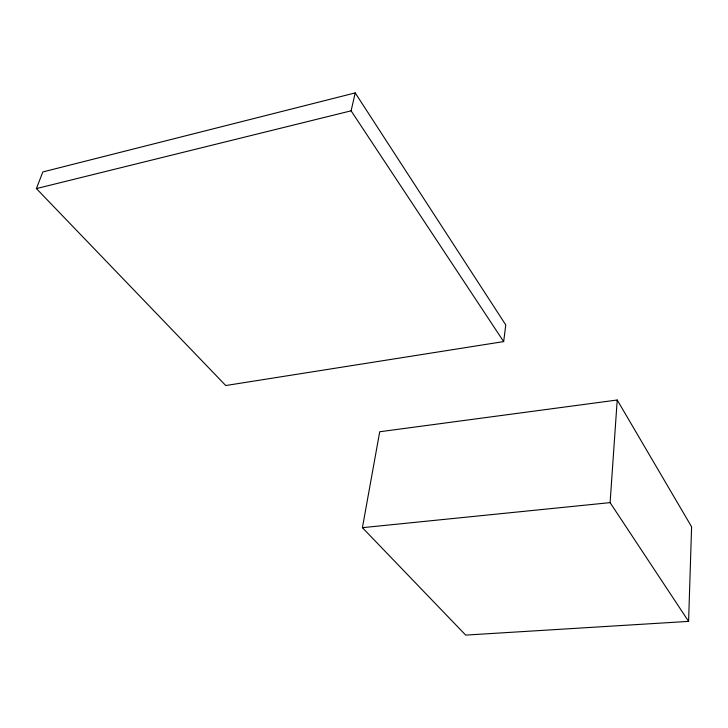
<?xml version="1.0" encoding="UTF-8"?>
<svg xmlns="http://www.w3.org/2000/svg" width="728" height="728" viewBox="0 0 728 728"><rect width="100%" height="100%" fill="white"/><g stroke="black" fill="none" stroke-linecap="round" stroke-linejoin="round"><path stroke-width="1.09" d="M688.597 621.384L691.6 526.808L617.217 400.009L379.725 431.75L362.408 527.673L465.683 635.098L688.597 621.384L610.1 502.629L617.217 400.009M503.658 341.596L505.778 324.952L355.209 92.902L42.852 171.935L36.4 188.588L225.744 385.531L503.658 341.596L351.105 110.82L355.209 92.902M36.4 188.588L351.105 110.82M362.408 527.673L610.1 502.629"/></g></svg>
